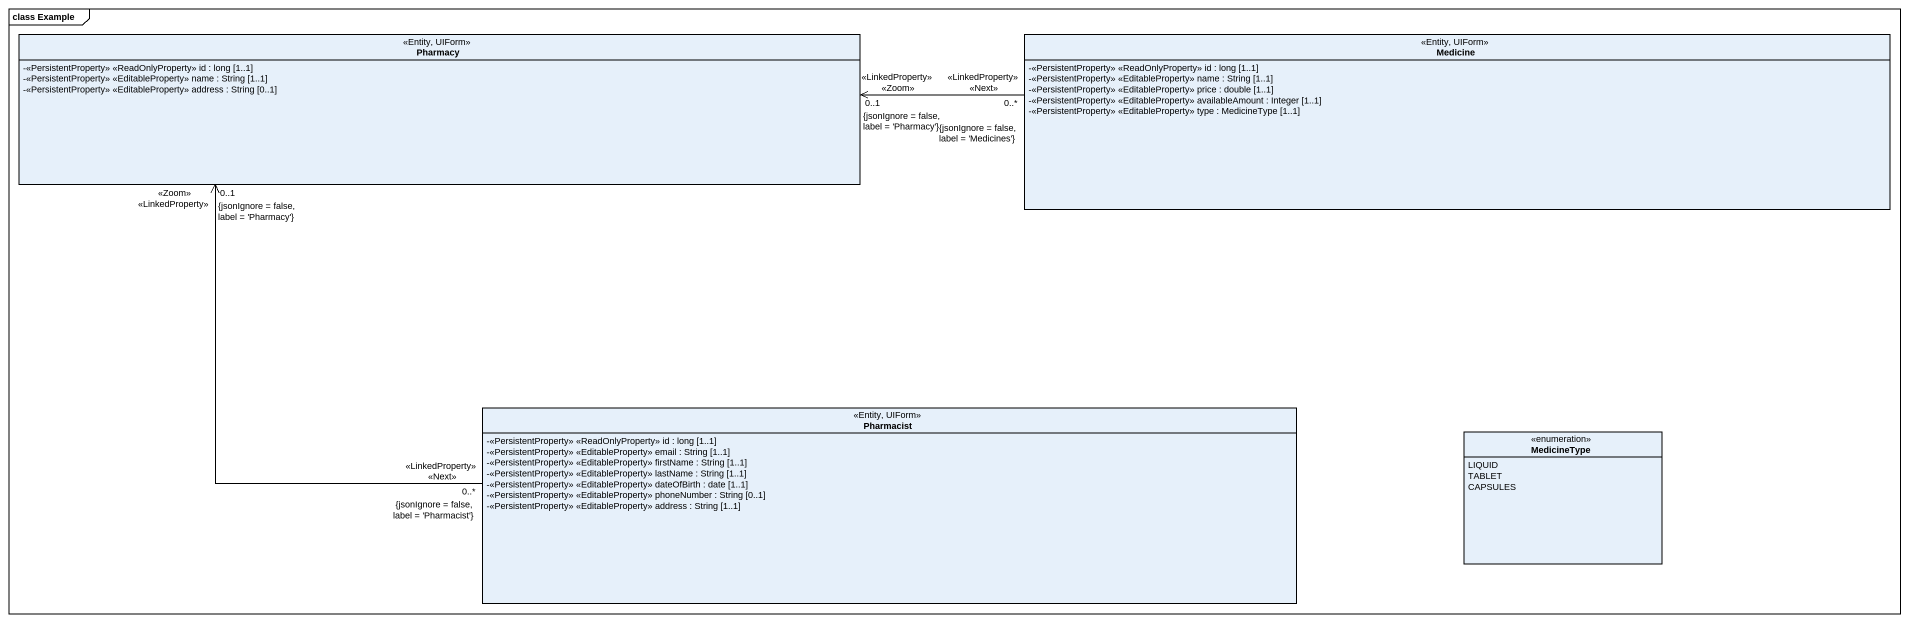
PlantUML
@startuml
mainframe class Example
hide circle
hide empty members
skinparam classAttributeIconSize 0
class Pharmacy <<Entity, UIForm>> {
  -<<PersistentProperty>> <<ReadOnlyProperty>> id : long [1..1]
  -<<PersistentProperty>> <<EditableProperty>> name : String [1..1]
  -<<PersistentProperty>> <<EditableProperty>> address : String [0..1]
}
class Medicine <<Entity, UIForm>> {
  -<<PersistentProperty>> <<ReadOnlyProperty>> id : long [1..1]
  -<<PersistentProperty>> <<EditableProperty>> name : String [1..1]
  -<<PersistentProperty>> <<EditableProperty>> price : double [1..1]
  -<<PersistentProperty>> <<EditableProperty>> availableAmount : Integer [1..1]
  -<<PersistentProperty>> <<EditableProperty>> type : MedicineType [1..1]
}
class Pharmacist <<Entity, UIForm>> {
  -<<PersistentProperty>> <<ReadOnlyProperty>> id : long [1..1]
  -<<PersistentProperty>> <<EditableProperty>> email : String [1..1]
  -<<PersistentProperty>> <<EditableProperty>> firstName : String [1..1]
  -<<PersistentProperty>> <<EditableProperty>> lastName : String [1..1]
  -<<PersistentProperty>> <<EditableProperty>> dateOfBirth : date [1..1]
  -<<PersistentProperty>> <<EditableProperty>> phoneNumber : String [0..1]
  -<<PersistentProperty>> <<EditableProperty>> address : String [1..1]
}
enum MedicineType {
  LIQUID
  TABLET
  CAPSULES
}
Pharmacy "0..1\n<<LinkedProperty>> <<Zoom>>\n{jsonIgnore = false, label = 'Pharmacy'}" <-right- "<<LinkedProperty>> <<Next>>\n0..*\n{jsonIgnore = false, label = 'Medicines'}" Medicine
Pharmacy "0..1\n<<Zoom>> <<LinkedProperty>>\n{jsonIgnore = false, label = 'Pharmacy'}" <-- "<<LinkedProperty>> <<Next>>\n0..*\n{jsonIgnore = false, label = 'Pharmacist'}" Pharmacist
@enduml
